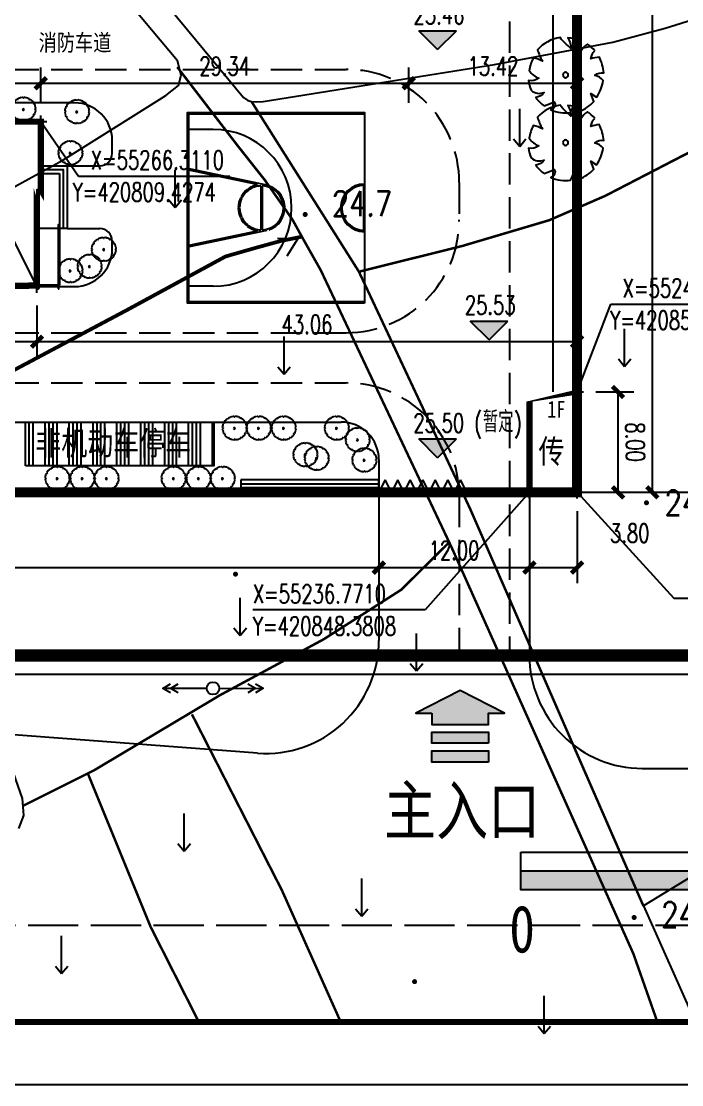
# Model space of a CAD drawing. Header units: millimetres. Extents: x 420716 to 421013, y 55190 to 55400.
# Drawn here: x 420807.9 to 420860.5, y 55189.6 to 55274.3 of the extents above; entities that cross this region are included whole.
import ezdxf
from ezdxf.enums import TextEntityAlignment as Align

# ---------------------------------------------------------------- set-up
doc = ezdxf.new("R2010")
doc.units = ezdxf.units.MM
for name, pattern in [('CENTER2', [1.125, 0.75, -0.125, 0.125, -0.125]), ('DASH', [0.35, 0.25, -0.1]), ('X3', [5, 4, -1]), ('X5', [3, 2, -1])]:
    doc.linetypes.add(name, pattern=pattern)
for name, color, linetype in [('0 - 填充', 251, 'Continuous'), ('0 - 建筑控制线', 40, 'Continuous'), ('0 - 新建建筑', 7, 'Continuous'), ('0 - 消防车道', 40, 'Continuous'), ('0 - 绿化2', 74, 'Continuous'), ('DIM_COOR', 171, 'Continuous'), ('DIM_ELEV', 171, 'Continuous'), ('LV', 3, 'Continuous'), ('PKNG-TSRP', 83, 'Continuous'), ('PUB_DIM', 171, 'Continuous'), ('PUB_TEXT', 7, 'Continuous'), ('STAIR', 3, 'Continuous'), ('TK', 4, 'Continuous'), ('TREE', 74, 'Continuous'), ('体育设施', 7, 'Continuous'), ('围墙线', 32, 'Continuous'), ('地形图', 252, 'Continuous'), ('建设布局', 7, 'Continuous'), ('规划110kV线路', 255, 'Continuous'), ('道路网', 7, 'Continuous')]:
    doc.layers.add(name, color=color, linetype=linetype)
doc.layers.add('0 - 已设计道路中心线', color=1, linetype='CENTER2', lineweight=50)
doc.layers.add('0 - 已设计道路边线', color=140, linetype='Continuous', lineweight=50)
doc.styles.add('_TCH_DIM', font='SIMPLEX', dxfattribs={"bigfont": 'GBCBIG'})
doc.styles.add('_TCH_DIM_T3', font='SIMPLEX', dxfattribs={"width": 0.7058823529411765, "bigfont": 'GBCBIG'})
doc.styles.add('HT', font='simhei.ttf', dxfattribs={"width": 0.8})
doc.styles.add('HZ', font='rs.shx', dxfattribs={"width": 0.8, "bigfont": 'hztxt.shx'})
doc.styles.get("Standard").update_dxf_attribs({"font": 'txt', "bigfont": 'gbcbig.shx'})
doc.styles.add('宋体', font='', dxfattribs={"width": 0.8})
doc.styles.get('宋体').set_extended_font_data('SimSun')
doc.linetypes.add('FENCELINE2', pattern='A,6.35,-2.54,[132,ltypeshp.shx,S=2.54,R=0,X=-2.54,Y=0],-2.54,25.4', length=36.83)
doc.dimstyles.new('_TCH_ARCH_M_M&&1', dxfattribs={"dimtxt": 1.4875, "dimasz": 0.9, "dimexe": 1.25, "dimexo": 1.5, "dimgap": 0.6312500000000001, "dimtad": 1, "dimzin": 0, "dimdsep": 46, "dimtxsty": '_TCH_DIM_T3', "dimblk": 'ARCHTICK', "dimcen": 0.09, "dimclrt": 7, "dimazin": 2, "dimtfac": 1, "dimtix": 1, "dimtmove": 2, "dimatfit": 3, "dimfxl": 0, "dimtolj": 1, "dimtzin": 0, "dimarcsym": 0})

# ---------------------------------------------------------------- blocks, each defined once
blk = doc.blocks.new('cp')
blk.add_line((49359.91009915889, 21065.07527076695), (49359.9101353062, 21065.07527076695))
at = {"layer": '围墙线', "linetype": 'Continuous'}
for p, q in [((49359.91009887971, 21072.07517438055), (49358.91017137852, 21071.57518122526)), ((49358.91017137852, 21071.57518122526), (49359.91009891952, 21071.07518814983)), ((49359.91009891952, 21071.07518814983), (49358.91017141929, 21070.57519499478)), ((49358.91017141929, 21070.57519499478), (49359.91009896125, 21070.07520192007)), ((49359.91009896125, 21070.07520192007), (49358.91017145863, 21069.57520876429)), ((49358.91017145863, 21069.57520876429), (49359.91009900058, 21069.07521568887)), ((49359.91009899916, 21069.07521568935), (49358.91017149796, 21068.57522253405)), ((49359.91009900058, 21069.07521568887), (49358.91017149796, 21068.57522253405)), ((49358.91017149796, 21068.57522253405), (49359.91009903896, 21068.07522945863)), ((49358.91017149796, 21068.57522253405), (49359.91009903896, 21068.07522945839)), ((49359.91009903896, 21068.07522945863), (49358.91017153873, 21067.57523630357)), ((49358.91017153873, 21067.57523630357), (49359.91009908068, 21067.07524322886)), ((49359.91009908068, 21067.07524322886), (49358.91017157807, 21066.5752500731)), ((49358.91017157807, 21066.5752500731), (49359.91009912002, 21066.07525699767)), ((49359.91009912002, 21066.07525699767), (49358.9101716174, 21065.57526384285)), ((49358.9101716174, 21065.57526384285), (49359.91009915841, 21065.07527076719)), ((49359.91009906877, 21065.07527076695), (49358.91017154982, 21065.07527076695)), ((49358.91017154982, 21065.07527076695), (49358.91017154505, 21054.07535338312)), ((49359.26014630687, 21065.07527077991), (49359.26014630401, 21054.07535339679)), ((49359.56012456346, 21065.07527078022), (49359.56012456156, 21054.07535339639)), ((49359.91009906734, 21054.07535338431), (49359.91009906877, 21065.07527076695)), ((49358.91017154505, 21054.07535338312), (49359.91009906734, 21054.07535338431))]:
    blk.add_line(p, q, dxfattribs=at)
blk = doc.blocks.new('JTTT')
h = blk.add_hatch(color=1)
h.paths.add_polyline_path([(-2.999999999818101, -2.399999999423017), (-2.999999999628926, -3.59999999988031), (3.000000000232831, -3.599999999496504), (3.000000000225555, -2.39999999941756), (4.700000000251748, -2.399999998793646), (7.275957614183426e-12, 0), (-4.69999999965512, -2.40000000004693)])
h.paths.add_polyline_path([(3.000000000472937, -5.600000000009459), (-2.999999999476131, -5.600000000014916), (-2.999999999577994, -4.399999999928696), (3.000000000472937, -4.399999999188367)])
h.paths.add_polyline_path([(3.000000000618456, -7.60000000015134), (-2.999999999323336, -7.600000000154978), (-2.999999999417923, -6.400000000441651), (3.000000000633008, -6.399999999317515)])
blk.add_lwpolyline([(-2.999999999818101, -2.399999999423017), (-2.999999999628926, -3.59999999988031), (3.000000000232831, -3.599999999496504), (3.000000000225555, -2.39999999941756), (4.700000000251748, -2.399999998793646), (7.275957614183426e-12, 0), (-4.69999999965512, -2.40000000004693), (-2.999999999818101, -2.399999999423017)])
for points in [[(3.000000000472937, -5.600000000009459), (-2.999999999476131, -5.600000000014916), (-2.999999999577994, -4.399999999928696), (3.000000000472937, -4.399999999188367)], [(3.000000000618456, -7.60000000015134), (-2.999999999323336, -7.600000000154978), (-2.999999999417923, -6.400000000441651), (3.000000000633008, -6.399999999317515)]]:
    blk.add_lwpolyline(points, close=True)
blk = doc.blocks.new('BRANCHD', base_point=(0.5, 0.5))
for p, q in [((0.9505596254410227, 0.743297436128509), (0.9314632446002771, 0.7538736432298557)), ((0.9620405252218217, 0.6940026134366691), (0.9505596254410227, 0.743297436128509)), ((0.9742183128197739, 0.6874965599933831), (0.9620405252218217, 0.6940026134366691)), ((0.9697365129869726, 0.5872572432749065), (0.9936420849502089, 0.5940171824764761)), ((0.9697365129869726, 0.5708106159599874), (0.9697365129869726, 0.5872572432749065)), ((1.008048233500921, 0.5502635966295678), (0.9697365129869726, 0.5708106159599874)), ((0.9865236434099081, 0.6682046705638996), (0.9742183128197739, 0.6874965599933831)), ((0.9820690817241038, 0.647302361335638), (0.9865236434099081, 0.6682046705638996)), ((0.9972671223133035, 0.6196268809602271), (0.9820690817241038, 0.647302361335638)), ((0.9936420849502089, 0.5940171824764761), (0.9972671223133035, 0.6196268809602271)), ((0.9984505427080577, 0.5038736432298557), (1.008135802567131, 0.5200449615237905)), ((1.008135802567131, 0.5200449615237905), (1.008048233500921, 0.5502635966295678))]:
    blk.add_line(p, q)
blk = doc.blocks.new('M_F16')
at = {"xscale": 1016, "yscale": 1016, "zscale": 1016}
for rotation in [90, 59.99999999999999, 30, 150, 180, 120, 330.0000000000001, 210, 240, 270, 300.0000000000001]:
    blk.add_blockref('BRANCHD', (3.124359207393354, 9.368290181118937), dxfattribs=dict(at, rotation=rotation))
blk.add_blockref('BRANCHD', (3.124359207393354, 9.368290181118937), dxfattribs=at)
at = {"width": 0.8, "flags": 9}
for tag in ['YSIZE', 'XSIZE']:
    blk.add_attdef(tag, (0, 0), '', height=0.2, dxfattribs=at)
blk = doc.blocks.new('SHU1')
at = {"layer": 'LV'}
for radius in [137.0803697446858, 92.08036974468578]:
    blk.add_circle((214.3473108799662, 644.2428697632859), radius, dxfattribs=at)
at = {"layer": 'LV', "xscale": 4.5, "yscale": 4.5, "zscale": 4.5}
blk.add_blockref('M_F16', (267.2648280521389, 678.3204370527528), dxfattribs=at)
blk = doc.blocks.new('$plan$00003853')
at = {"layer": '0 - 绿化2'}
blk.add_lwpolyline([(226.702024838014, 1019.929047979131, -0.06477872806184322), (481.9213577058108, 928.49398906852, -0.140501785630193), (395.9463747896079, 691.4225548707691, 0.02269336073302618), (674.7338567727711, 782.2200865018167, -0.0794516830644617), (887.2319761298713, 533.3749336047986, 0.1678905001480243), (592.4606173204083, 467.5217577061412, 0.02731515902255442), (999.247784630541, 344.8278427665791, -0.1722772323829249), (997.7712356857082, -362.2282587137961, -0.06672290151719466), (653.8713170764386, -388.5695290773583, -0.06230469728606661), (849.4390668381529, -571.8180826352327, -0.09134196108093114), (592.4606173186912, -836.3711252322755, -0.143438838506674), (285.407118541887, -704.66477341891, 0.2132934488043415), (365.6011847962509, -985.6264894858832, -0.06819103157474234), (88.8928793608502, -1047.101288133352, -0.2787536097679434), (-132.1856398320233, -757.3473136537141, 0.2212102108208227), (-146.452026830113, -1029.117566577021, -0.081068476775556), (-463.8034184522694, -928.5655715028843, 0.03482182118262872), (-500.6498383060389, -625.6409623232976, 0.4317680255896217), (-644.1186627832649, -818.2870462613791, -0.134445018065226), (-967.3711564288533, -375.3988938903203, -0.05482891815683604), (-807.7033370712015, -177.8393661719965, 0.03532300108860412), (-1050.864620765031, -141.1465369584257, -0.1158471980240617), (-1000.585277166188, 341.9991218972136), (-767.2246181044611, 368.3403922587604), (-931.4193693945126, 456.6892589966083, -0.1207895354478838), (-611.189097863331, 836.2995427680144, -0.1929538012879852), (-377.8284389221226, 704.5931905146863, 0.2486703648576644), (-432.1389315212728, 953.0957470639842, -0.109754010164047), (15.2000396316289, 1047.029705671819, -0.04556295219914658), (76.61074023108813, 823.1289081706054, 0.1661264407836189)], format="xyb", close=True, dxfattribs=at)
blk.add_circle((13.29732688126387, -7.221936744826962), 75.6187625139059, dxfattribs=at)
blk = doc.blocks.new('A$C7F6F64A1')
h = blk.add_hatch(color=256)
h.paths.add_polyline_path([(20.95460135891335, 7.347371077165008), (0.9546013589715585, 7.347371077165008), (0.9546013589715585, 5.847371077630669), (20.95460135897156, 5.847371077165008)])
h.paths.add_polyline_path([(50.95460135902977, 8.847371076233685), (20.95460135897156, 8.847371076233685), (20.95460135897156, 7.347371077165008), (50.95460135897156, 7.347371077165008)])
h.paths.add_polyline_path([(100.9546013587969, 7.347371075302362), (50.95460135897156, 7.347371076699346), (50.95460135902977, 5.847371077165008), (100.9546013589716, 5.847371076233685)])
for p, q in [((0.9546013589715585, 5.847371077165008), (0.9546013589715585, 8.847371076233685)), ((20.95460135897156, 5.847371077165008), (20.95460135897156, 8.847371076233685)), ((50.95460135897156, 5.847371077165008), (50.95460135897156, 8.847371076233685)), ((0.9546013589715585, 7.347371076699346), (100.9546013589716, 7.347371076233685))]:
    blk.add_line(p, q)
blk.add_lwpolyline([(0.9546013589715585, 8.847371076233685), (100.9546013589716, 8.847371076233685), (100.9546013589716, 5.847371076233685), (0.9546013589715585, 5.847371077165008)], close=True)
at = {"layer": 'PUB_TEXT', "lineweight": -2, "style": 'HT', "width": 0.8}
for s, p in [('0', (0.04320895390826718, 0.8473710771650076)), ('20', (18.96304017753696, 0.8473710771650076)), ('50', (48.92928490327536, 0.8473710766993463)), ('100M', (92.88709081044836, 0.847371076233685))]:
    blk.add_text(s, height=3.755274261603376, dxfattribs=at).set_placement(p)
blk = doc.blocks.new('gc013a')
at = {"linetype": 'Continuous'}
blk.add_line((0.5, 0), (4, 0), dxfattribs=at)
at = {"linetype": 'Continuous', "flags": 128}
for points in [[(2.771799785178776, 0.35355), (3.384166348194753, 0), (2.771799785178776, -0.35355)], [(3.387748909760055, 0.35355), (4, 0), (3.387748909760055, -0.35355)]]:
    blk.add_lwpolyline(points, dxfattribs=at)
blk = doc.blocks.new('gc170')
at = {"linetype": 'Continuous'}
blk.add_circle((0, 0), 0.5, dxfattribs=at)
blk = doc.blocks.new('gc120')
for p, q in [((0, 0), (0, 3)), ((-0.5, 0.6), (0, 0)), ((0, 0), (0.5, 0.6))]:
    blk.add_line(p, q)
blk = doc.blocks.new('GC200')
at = {"linetype": 'Continuous', "const_width": 0.2, "flags": 128}
blk.add_lwpolyline([(-0.1, 0, 1), (0.1, 0, 1)], format="xyb", close=True, dxfattribs=at)
blk = doc.blocks.new('DX')
at = {"layer": '地形图', "color": 250, "linetype": 'Continuous', "flags": 128}
for points, elevation in [([(420815.9036562214, 55279.97465065258), (420825.59941273, 55268.23844302499), (420825.9411584525, 55267.99987607662), (420826.227, 55267.916), (420826.6409584093, 55267.87862468291), (420827.1636826083, 55267.9050794251), (420845.6113987744, 55270.86269521006), (420855.0357977282, 55272.64529700251), (420859.1961150317, 55273.74881454829), (420864.8758950997, 55275.53575036289)], 24.785), ([(420801.6827076417, 55258.04544223494), (420811.2025427555, 55263.24574409211), (420817.970407803, 55267.50195868948), (420819.394379392, 55268.39800384118), (420820.4023545325, 55269.18203580234), (420820.6263281513, 55270.0140429045), (420820.3382916239, 55271.16603377203), (420814.6580775345, 55277.91785366743)], 24.661225), ([(420807.6842316503, 55209.98163250683), (420808.0841991812, 55211.00564518953), (420807.9721555511, 55212.38164163748), (420807.2680906136, 55214.42961931411)], 24.073225)]:
    blk.add_lwpolyline(points, dxfattribs=dict(at, elevation=elevation))
at = {"layer": '地形图', "color": 250, "linetype": 'Continuous', "const_width": 0.2, "flags": 128}
for points in [[(420834.792, 55254.352), (420843.0460091969, 55256.40673305703), (420849.961, 55258.456), (420854.423206409, 55260.3963727635), (420862.694, 55264.677), (420883.76, 55279.404), (420894.908, 55285.766), (420896.27673572, 55286.23071887518), (420905.421, 55287.099), (420914.554, 55284.683), (420930.844, 55289.072), (420948.091, 55299.451), (420957.471, 55310.115)], [(420858.58115633, 55194.5635642339), (420856.67, 55199.997), (420842.155, 55232.436), (420831.7575428397, 55254.45549317702), (420830.4298159539, 55256.80714878469), (420829.479, 55258.529), (420827.2947288413, 55261.64896445747), (420825.1060322248, 55264.41772136035), (420820.311, 55270.662)], [(420857.463, 55203.82), (420843.66, 55235.448), (420834.792, 55254.352), (420826.227, 55267.916)]]:
    blk.add_lwpolyline(points, dxfattribs=at)
at = {"layer": '地形图', "color": 250, "linetype": 'Continuous', "flags": 128}
for points, const_width, elevation in [([(420793.3532739185, 55240.18617811652), (420797.1292287644, 55241.61029784514), (420804.5851191779, 55245.06653425788), (420816.4089197923, 55251.35490916976), (420824.1527863613, 55255.56315471411), (420826.5527645451, 55256.2512308129), (420828.5367472949, 55256.79529372122), (420830.2647361329, 55257.14734851236)], 0.3, 24.311847), ([(420807.9871748296, 55211.7736421134), (420813.6830845224, 55214.62182272059), (420823.7468942695, 55220.62214182654), (420831.9707537358, 55225.05440259065), (420838.1626284228, 55229.00659892437), (420841.9881936643, 55232.78925858184)], 0.2, 24.334218), ([(420821.4829432277, 55219.07807004049), (420828.6513876431, 55205.06229733022), (420833.3404256933, 55194.56356423389)], 0.2, 24.474715), ([(420822.0309145335, 55194.56356423391), (420818.1954807428, 55202.12596579323), (420813.2030941619, 55214.31780750091)], 0.2, 24.390218)]:
    blk.add_lwpolyline(points, dxfattribs=dict(at, const_width=const_width, elevation=elevation))
for points in [[(420828.3027403193, 55257.01528630148), (420829.9017423161, 55256.95233700247), (420829.0477852174, 55255.5993099246)], [(420911.2080596617, 55194.56356423387), (420911.3345465804, 55194.83584022139), (420911.713, 55196.076), (420911.3345465804, 55196.75967622617), (420889.0085690746, 55223.27369013225), (420888.6160383118, 55223.3779031309), (420888.3344899534, 55223.29189435384), (420880.219, 55217.674), (420857.463, 55203.82), (420861.5933971142, 55194.56356423389)]]:
    blk.add_lwpolyline(points, dxfattribs=at)
at = {"layer": '地形图', "color": 250, "linetype": 'Continuous'}
for name, p in [('gc120', (420847.6051853102, 55264.32888181187)), ('GC200', (420830.5098702507, 55258.91544421017, 24.741)), ('gc120', (420855.9737750166, 55246.80147024251)), ('GC200', (420857.7103491755, 55235.94025385394, 24.776)), ('GC200', (420824.9516, 55230.2492, 24.482)), ('GC200', (420856.7265364635, 55202.89426973172, 24.9)), ('GC200', (420839.2276, 55197.7786, 24.09))]:
    blk.add_blockref(name, p, dxfattribs=at)
at = {"layer": '地形图', "color": 250}
for name, p in [('gc120', (420820.1456621949, 55259.47902765834)), ('gc120', (420828.8200838749, 55246.18030269993)), ('gc120', (420825.3317436876, 55225.37119208129)), ('gc120', (420839.3778336678, 55222.53363745275)), ('gc170', (420823.1558775281, 55221.15012308691)), ('gc120', (420820.8692885278, 55208.18805057726)), ('gc120', (420835.0114533071, 55202.99149899399)), ('gc120', (420811.0955983513, 55198.41674066851)), ('gc120', (420849.5697499277, 55193.6369606032))]:
    blk.add_blockref(name, p, dxfattribs=at)
for rotation in [180.0905557329217, 0.1093077315659846]:
    blk.add_blockref('gc013a', (420823.1558775281, 55221.15012308691), dxfattribs=dict(at, rotation=rotation))
at = {"layer": '地形图', "color": 250, "linetype": 'Continuous', "style": 'HZ', "width": 0.8}
for s, p in [('24.7', (420835.036597264, 55259.78265022166)), ('24.8', (420861.5603491755, 55235.94025385394)), ('24.9', (420861.293064322, 55203.13030174354))]:
    blk.add_text(s, height=2, dxfattribs=at).set_placement(p, align=Align.MIDDLE)
blk = doc.blocks.new('A$C33EE2192')
at = {"color": 6}
blk.add_lwpolyline([(2100.000243517861, 14840.00003438733), (45540.00024351774, 14840.00003438348), (45540.00024350389, 9400.00003437708), (45240.00024346967, 9400.000034340119), (45240.00024351553, 1700.000034388198), (40200.0002434713, 1700.000034386743), (40200.00024347933, 2400.000034342564), (36295.0002435153, 2400.000034342564), (36295.0002435153, 1700.000034388198), (35945.0002435153, 1700.000034388198), (35945.00024351227, 2400.000034369921), (32095.0002435153, 2400.000034355311), (32095.0002435153, 1700.00003438977), (31745.0002435153, 1700.000034373414), (31745.00024351227, 2400.000034351295), (27895.0002435153, 2400.000034351295), (27895.0002435153, 1700.000034388198), (27545.0002435153, 1700.000034388198), (27545.0002435153, 2400.000034388373), (19495.00023382524, 2400.000034388373), (19495.0002435153, 1700.000034388198), (2400.0002435153, 1700.000034388257), (2400.00024351367, 7300.000034337325), (2100.00024351204, 7300.000034345241), (2100.00024351204, 14840.00003438733), (45540.00024351774, 14840.00003427673)], close=True, dxfattribs=at)
at = {"layer": 'STAIR'}
for p, q in [((45540.00024351577, 10720.00003438552), (47040.0002435153, 10720.00003438965)), ((47040.0002435153, 10720.00003438965), (47040.0002435153, 1820.000034388664)), ((45300.000243516, 6320.000034388315), (45240.00024351518, 6320.000034388315)), ((46920.0002435153, 6320.000034388664), (45360.000243516, 6320.000034388315)), ((47640.0002435153, 6320.00003438878), (46980.0002435153, 6320.000034388664)), ((18720.0002435153, 3.438912972342223e-05), (18720.0002435153, 1700.000034388722)), ((18720.0002435153, 1700.000034388722), (19320.0002435153, 1700.000034388722)), ((19320.0002435153, 1700.000034388722), (19320.0002435153, 600.0000343891297)), ((27720.0002435153, 600.0000343891297), (27720.0002435153, 1700.000034388198)), ((28320.0002435153, 2400.000034339595), (28320.0002435153, 3.438912972342223e-05)), ((45300.000243516, 1820.000034388315), (45240.000243516, 1820.000034388315)), ((46920.0002435153, 1820.000034388664), (45360.000243516, 1820.000034388315)), ((47040.0002435153, 1820.000034388664), (46980.0002435153, 1820.000034388664)), ((28320.0002435153, 3.438912972342223e-05), (18720.0002435153, 3.438912972342223e-05)), ((19320.0002435153, 600.0000343891297), (27720.0002435153, 600.0000343891297))]:
    blk.add_line(p, q, dxfattribs=at)
for points in [[(2100.000243516697, 11320.00003438552), (0.0002435153000988066, 11320.00003439146), (0.0002435153000988066, 5720.000034388839), (2400.000243515417, 5720.000034388257)], [(2100.000243515766, 11020.00003438552), (300.0002435153001, 11020.00003439058), (300.0002435153001, 6020.00003438878), (2400.000243515417, 6020.000034388257)], [(45540.0002435139, 11320.00003438552), (47640.0002435153, 11320.00003439146), (47640.0002435153, 6320.00003438878)], [(45540.00024351483, 11020.00003438552), (47340.0002435153, 11020.00003439058), (47340.0002435153, 6320.000034388722)], [(2100.000243514834, 10720.00003438552), (600.0002435153001, 10720.00003438965), (600.0002435153001, 6320.000034388664), (2400.000243515417, 6320.000034388315)], [(28020.00024351903, 2400.000034408629), (28020.0002435153, 300.0000343891297), (19020.0002435153, 300.0000343891297), (19020.0002435153, 1700.000034388722)]]:
    blk.add_lwpolyline(points, dxfattribs=at)
for points in [[(45300.000243516, 1520.000034388315), (45360.000243516, 1520.000034388315), (45360.000243516, 6620.000034388315), (45300.000243516, 6620.000034388315), (45300.000243516, 1520.000034388315)], [(46920.0002435153, 1520.000034388664), (46980.0002435153, 1520.000034388664), (46980.0002435153, 6620.000034388664), (46920.0002435153, 6620.000034388664), (46920.0002435153, 1520.000034388664)]]:
    blk.add_lwpolyline(points, close=True, dxfattribs=at)
blk = doc.blocks.new('rqwr')
at = {"layer": '0 - 消防车道', "linetype": 'DASH', "ltscale": 10}
for p, q in [((420846.7873976489, 55312.79095892275), (420846.7873976489, 55223.77096827506)), ((420771.767397649, 55270.47300415232), (420833.7873976488, 55270.47300415226)), ((420842.7873976488, 55261.47300415221), (420842.7873976488, 55258.48441074822)), ((420771.767397649, 55249.48441074823), (420833.7873976488, 55249.48441074823)), ((420771.767397649, 55245.48441074824), (420833.7873976489, 55245.48441074824)), ((420842.7873976489, 55236.48441074829), (420842.787397649, 55223.77096782704))]:
    blk.add_line(p, q, dxfattribs=at)
for centre, start, end in [((420833.7873976488, 55261.47300415226), 359.9999999997219, 89.9999999999427), ((420833.7873976488, 55258.48441074823), 269.9999999999951, 359.9999999999473), ((420833.7873976489, 55236.48441074824), 3.071906933544723e-10, 90.000000000005)]:
    blk.add_arc(centre, 9, start, end, dxfattribs=at)
at = {"layer": 'PUB_TEXT', "lineweight": -2, "style": '宋体', "width": 0.8}
blk.add_text('消防车道', height=1.329113924050633, dxfattribs=at).set_placement((420809.2589965861, 55271.94553499771))
blk = doc.blocks.new('GeYuanFrame_78437723', base_point=(18.75659878967225, 4.335168995631143))
at = {"layer": 'TK'}
blk.add_lwpolyline([(18.75659878967225, 424.3351689956311), (612.7565987896722, 424.3351689956311), (612.7565987896722, 4.335168995631143), (18.75659878967225, 4.335168995631143), (18.75659878967225, 424.3351689956311)], dxfattribs=at)
at = {"layer": 'TK', "const_width": 1}
blk.add_lwpolyline([(602.7565987896722, 414.3351689956311), (43.75659878967225, 414.3351689956311), (43.75659878967225, 14.33516899563114), (602.7565987896722, 14.33516899563114)], close=True, dxfattribs=at)
blk = doc.blocks.new('A$C33FC64F1')
at = {"layer": '体育设施'}
for p, q in [((0.1000086287385784, 0.1000105481070932), (0.1000086287385784, 15.10001054810709)), ((0.1000086287385784, 15.10001054810709), (14.10000862873858, 15.10001054810709)), ((2.05000862875022, 13.85001054810709), (0.1000086287385784, 13.85001054810709)), ((5.562620082229842, 9.46981507496821), (0.1000086287385784, 10.60001054810709)), ((6.33279896597378, 9.398674642376136), (0.1202691891230643, 10.69793659005518)), ((5.850008628738578, 9.349296116561163), (5.850008628738578, 5.850724979653023)), ((5.950008628715295, 9.349296116561163), (5.950008628715295, 5.850724979653023)), ((14.05000862875022, 5.800010548104183), (14.05000862875022, 9.397562515354366)), ((4.791325158206746, 9.08099703087646), (4.85103193850955, 9.000777446410211)), ((4.831351819913834, 9.110961449005117), (4.892171219864395, 9.03066206308722)), ((4.05000862875022, 7.629660185913963), (4.150261718546972, 7.629772104141011)), ((4.245686347479932, 8.428091335081263), (4.335825688031036, 8.384760016357177)), ((4.268066909280606, 8.472802748088725), (4.357034259766806, 8.425680032036325)), ((4.05000862875022, 7.579660185911052), (4.150123892060947, 7.579925521284167)), ((4.22214892343618, 6.819122073808103), (4.311596234329045, 6.865540626873553)), ((4.244463327282574, 6.774377606197959), (4.333364489546511, 6.820186118420679)), ((4.745511136425193, 6.153588915141881), (4.80674455629196, 6.233528324351937)), ((4.785417777253315, 6.12346483807778), (4.845665931410622, 6.203278119697643)), ((5.562620082229842, 5.730206021245976), (0.1000086287385784, 4.600010548107093)), ((6.33279896597378, 5.80134645383805), (0.1202691891230643, 4.502084506159008)), ((2.05000862875022, 1.350010548107093), (0.1000086287385784, 1.350010548107093)), ((14.10000862873858, 0.1000105480998172), (0.1000086287385784, 0.1000105481070932))]:
    blk.add_line(p, q, dxfattribs=at)
blk.add_lwpolyline([(14.10000862873858, 1.054810854839161e-05), (8.628761861473322e-06, 1.054810854839161e-05), (8.628761861473322e-06, 15.20001054810564), (14.10000862873858, 15.20001054810564), (14.10000862873858, 1.054810854839161e-05)], close=True, dxfattribs=at)
for centre, radius, start, end in [((2.05000862875022, 7.600010548107093), 6.25, 270, 90), ((5.900008628726937, 7.600010548107093), 1.85, 100.2284225765257, 125.2702228374144), ((5.900008628726937, 7.600010548107093), 1.75, 91.59175554966973, 125.1631797457002), ((5.900008628726937, 7.600010548107093), 1.75, 271.5917555496697, 88.40824445033029), ((5.901674417138565, 7.601021398710145), 1.848713384205649, 288.3313949359625, 79.94983857606768), ((14.10000862873858, 7.600010548107093), 1.9, 90, 270), ((14.10000862873858, 7.600010548107093), 1.8, 90, 270), ((5.900008628726937, 7.600010548107093), 1.85, 126.8189481969479, 151.8607500139823), ((5.900008628726937, 7.600010548107093), 1.75, 126.828030718525, 151.8480739314366), ((5.900008628726937, 7.600010548107093), 1.85, 153.4094743239006, 179.0816908783314), ((5.900008628726937, 7.600010548107093), 1.75, 153.3571113772924, 179.025546354121), ((5.900008628726937, 7.600010548107093), 1.85, 180.630277328818, 204.9570554768553), ((5.900008628726937, 7.600010548107093), 1.75, 180.6576073114959, 204.8154650450253), ((5.900008628726937, 7.600010548107093), 1.75, 206.4626266335884, 231.3381896063653), ((5.900008628726937, 7.600010548107093), 1.85, 206.5057789582997, 231.4034435181214), ((5.900008628726937, 7.600010548107093), 1.85, 232.9521677180145, 259.7715774234743), ((5.900008628726937, 7.600010548107093), 1.75, 232.9752640629676, 268.4082444503302)]:
    blk.add_arc(centre, radius, start, end, dxfattribs=at)
blk = doc.blocks.new('_ArchTick')
at = {"color": 0, "linetype": 'ByBlock', "const_width": 0.4}
blk.add_lwpolyline([(-0.5, -0.5), (0.5, 0.5)], dxfattribs=at)
blk = doc.blocks.new('*D57')
at = {"layer": 'Defpoints', "color": 0, "lineweight": -2}
for p in [(420852.1833975583, 55378.77102331514), (420858.1833975568, 55378.7709144437), (420852.1808209345, 55236.77102331485)]:
    blk.add_point(p, dxfattribs=at)
at = {"layer": 'PUB_DIM', "color": 0, "lineweight": -2}
for p, q in [((420853.683397558, 55378.77099609728), (420859.4333975566, 55378.77089176216)), ((420858.180820933, 55236.77091444341), (420858.1833975568, 55378.7709144437)), ((420853.6808209342, 55236.77099609699), (420859.4308209328, 55236.77089176187))]:
    blk.add_line(p, q, dxfattribs=at)
at = {"layer": 'PUB_DIM', "color": 0, "lineweight": -2, "xscale": 0.9, "yscale": 0.9, "zscale": 0.9}
for p, rotation in [((420858.1833975568, 55378.7709144437), 89.99896035443862), ((420858.180820933, 55236.77091444341), 269.9989603544386)]:
    blk.add_blockref('_ArchTick', p, dxfattribs=dict(at, rotation=rotation))
at = {"layer": 'PUB_DIM', "color": 7, "insert": (420856.8071092451, 55307.77093939325), "char_height": 1.4875, "attachment_point": 5, "rotation": 89.99896035443864, "style": '_TCH_DIM_T3'}
blk.add_mtext('\\A1;142.00', dxfattribs=at)
blk = doc.blocks.new('*D59')
at = {"layer": 'Defpoints', "color": 0, "lineweight": -2}
for p in [(420758.2873975582, 55236.77095836271), (420836.3808124139, 55236.77096710948), (420836.3808124139, 55230.77096273609)]:
    blk.add_point(p, dxfattribs=at)
at = {"layer": 'PUB_DIM', "color": 0, "lineweight": -2}
for p, q in [((420758.2873975582, 55235.27095836271), (420758.2873975582, 55229.52096273609)), ((420836.3808124139, 55235.27096710948), (420836.3808124139, 55229.52096273609)), ((420758.2873975582, 55230.77096273609), (420836.3808124139, 55230.77096273609))]:
    blk.add_line(p, q, dxfattribs=at)
at = {"layer": 'PUB_DIM', "color": 0, "lineweight": -2, "xscale": 0.9, "yscale": 0.9, "zscale": 0.9, "rotation": 180}
blk.add_blockref('_ArchTick', (420758.2873975582, 55230.77096273609), dxfattribs=at)
at = {"layer": 'PUB_DIM', "color": 0, "lineweight": -2, "xscale": 0.9, "yscale": 0.9, "zscale": 0.9}
blk.add_blockref('_ArchTick', (420836.3808124139, 55230.77096273609), dxfattribs=at)
at = {"layer": 'PUB_DIM', "color": 7, "insert": (420797.334104986, 55232.14596273609), "char_height": 1.4875, "attachment_point": 5, "style": '_TCH_DIM_T3'}
blk.add_mtext('\\A1;78.09', dxfattribs=at)
blk = doc.blocks.new('*D60')
at = {"layer": 'Defpoints', "color": 0, "lineweight": -2}
for p in [(420836.3808124139, 55236.77096710948), (420848.3808121326, 55236.77096845353), (420848.3808121326, 55230.7709677815)]:
    blk.add_point(p, dxfattribs=at)
at = {"layer": 'PUB_DIM', "color": 0, "lineweight": -2}
for p, q in [((420836.3808124139, 55235.27096710948), (420836.3808124139, 55229.5209677815)), ((420848.3808121326, 55235.27096845353), (420848.3808121326, 55229.5209677815)), ((420836.3808124139, 55230.7709677815), (420848.3808121326, 55230.7709677815))]:
    blk.add_line(p, q, dxfattribs=at)
at = {"layer": 'PUB_DIM', "color": 0, "lineweight": -2, "xscale": 0.9, "yscale": 0.9, "zscale": 0.9, "rotation": 180}
blk.add_blockref('_ArchTick', (420836.3808124139, 55230.7709677815), dxfattribs=at)
at = {"layer": 'PUB_DIM', "color": 0, "lineweight": -2, "xscale": 0.9, "yscale": 0.9, "zscale": 0.9}
blk.add_blockref('_ArchTick', (420848.3808121326, 55230.7709677815), dxfattribs=at)
at = {"layer": 'PUB_DIM', "color": 7, "insert": (420842.3808122732, 55232.1459677815), "char_height": 1.4875, "attachment_point": 5, "style": '_TCH_DIM_T3'}
blk.add_mtext('\\A1;12.00', dxfattribs=at)
blk = doc.blocks.new('*D61')
at = {"layer": 'Defpoints', "color": 0, "lineweight": -2}
for p in [(420848.3808121326, 55236.77096845353), (420852.1808209345, 55236.77096887914), (420852.1808209345, 55230.77096866634)]:
    blk.add_point(p, dxfattribs=at)
at = {"layer": 'PUB_DIM', "color": 0, "lineweight": -2}
for p, q in [((420848.3808121326, 55235.27096845353), (420848.3808121326, 55229.52096866634)), ((420852.1808209345, 55235.27096887914), (420852.1808209345, 55229.52096866634)), ((420848.3808121326, 55230.77096866634), (420852.1808209345, 55230.77096866634))]:
    blk.add_line(p, q, dxfattribs=at)
at = {"layer": 'PUB_DIM', "color": 0, "lineweight": -2, "xscale": 0.9, "yscale": 0.9, "zscale": 0.9, "rotation": 180}
blk.add_blockref('_ArchTick', (420848.3808121326, 55230.77096866634), dxfattribs=at)
at = {"layer": 'PUB_DIM', "color": 0, "lineweight": -2, "xscale": 0.9, "yscale": 0.9, "zscale": 0.9}
blk.add_blockref('_ArchTick', (420852.1808209345, 55230.77096866634), dxfattribs=at)
at = {"layer": 'PUB_DIM', "color": 7, "insert": (420856.3808212985, 55233.52096934956), "char_height": 1.4875, "attachment_point": 5, "style": '_TCH_DIM_T3'}
blk.add_mtext('\\A1;3.80', dxfattribs=at)
blk = doc.blocks.new('*D73')
at = {"layer": 'Defpoints', "color": 0, "lineweight": -2}
for p in [(420809.127397649, 55253.17095892291), (420852.1834267895, 55253.17095892291), (420852.1834267895, 55248.78098621266)]:
    blk.add_point(p, dxfattribs=at)
at = {"layer": 'PUB_DIM', "color": 0, "lineweight": -2}
for p, q in [((420809.127397649, 55251.67095892291), (420809.127397649, 55247.53098621266)), ((420852.1834267895, 55251.67095892291), (420852.1834267895, 55247.53098621266)), ((420809.127397649, 55248.78098621266), (420852.1834267895, 55248.78098621266))]:
    blk.add_line(p, q, dxfattribs=at)
at = {"layer": 'PUB_DIM', "color": 0, "lineweight": -2, "xscale": 0.9, "yscale": 0.9, "zscale": 0.9, "rotation": 180}
blk.add_blockref('_ArchTick', (420809.127397649, 55248.78098621266), dxfattribs=at)
at = {"layer": 'PUB_DIM', "color": 0, "lineweight": -2, "xscale": 0.9, "yscale": 0.9, "zscale": 0.9}
blk.add_blockref('_ArchTick', (420852.1834267895, 55248.78098621266), dxfattribs=at)
at = {"layer": 'PUB_DIM', "color": 7, "lineweight": -2, "insert": (420830.6554122193, 55250.15598621266), "char_height": 1.4875, "attachment_point": 5, "style": '_TCH_DIM_T3'}
blk.add_mtext('\\A1;43.06', dxfattribs=at)
blk = doc.blocks.new('*D74')
at = {"layer": 'Defpoints', "color": 0, "lineweight": -2}
for p in [(420766.287397649, 55253.17095892291), (420809.127397649, 55253.17095892291), (420809.127397649, 55248.78098621266)]:
    blk.add_point(p, dxfattribs=at)
at = {"layer": 'PUB_DIM', "color": 0, "lineweight": -2}
for p, q in [((420766.287397649, 55251.67095892291), (420766.287397649, 55247.53098621266)), ((420809.127397649, 55251.67095892291), (420809.127397649, 55247.53098621266)), ((420766.287397649, 55248.78098621266), (420809.127397649, 55248.78098621266))]:
    blk.add_line(p, q, dxfattribs=at)
at = {"layer": 'PUB_DIM', "color": 0, "lineweight": -2, "xscale": 0.9, "yscale": 0.9, "zscale": 0.9, "rotation": 180}
blk.add_blockref('_ArchTick', (420766.287397649, 55248.78098621266), dxfattribs=at)
at = {"layer": 'PUB_DIM', "color": 0, "lineweight": -2, "xscale": 0.9, "yscale": 0.9, "zscale": 0.9}
blk.add_blockref('_ArchTick', (420809.127397649, 55248.78098621266), dxfattribs=at)
at = {"layer": 'PUB_DIM', "color": 7, "lineweight": -2, "insert": (420787.7073976491, 55250.15598621266), "char_height": 1.4875, "attachment_point": 5, "style": '_TCH_DIM_T3'}
blk.add_mtext('\\A1;42.84', dxfattribs=at)
blk = doc.blocks.new('*D79')
at = {"layer": 'Defpoints', "color": 0, "lineweight": -2}
for p in [(420852.1833975612, 55244.77095836261), (420855.4473050415, 55244.77242120324), (420852.1869830518, 55236.77096887983)]:
    blk.add_point(p, dxfattribs=at)
at = {"layer": 'PUB_DIM', "color": 0, "lineweight": -2}
for p, q in [((420853.6833974106, 55244.77163064291), (420856.6973049159, 55244.77298143683)), ((420855.4508905321, 55236.77243172046), (420855.4473050415, 55244.77242120324)), ((420853.6869829011, 55236.77164116014), (420856.7008904066, 55236.77299195405))]:
    blk.add_line(p, q, dxfattribs=at)
at = {"layer": 'PUB_DIM', "color": 0, "lineweight": -2, "xscale": 0.9, "yscale": 0.9, "zscale": 0.9}
for p, rotation in [((420855.4473050415, 55244.77242120324), 90.0256792171194), ((420855.4508905321, 55236.77243172046), 270.0256792171194)]:
    blk.add_blockref('_ArchTick', p, dxfattribs=dict(at, rotation=rotation))
at = {"layer": 'PUB_DIM', "color": 7, "lineweight": -2, "insert": (420856.8240976487, 55240.77304271883), "char_height": 1.4875, "attachment_point": 5, "rotation": 270.02567921711943, "style": '_TCH_DIM_T3'}
blk.add_mtext('\\A1;8.00', dxfattribs=at)
blk = doc.blocks.new('*D80')
at = {"layer": 'Defpoints', "color": 0, "lineweight": -2}
for p in [(420852.1833975582, 55269.36712305711), (420838.767397649, 55266.31095892268), (420852.1833975582, 55266.31095892268)]:
    blk.add_point(p, dxfattribs=at)
at = {"layer": 'PUB_DIM', "color": 0, "lineweight": -2}
for p, q in [((420838.767397649, 55267.81095892268), (420838.767397649, 55270.61712305711)), ((420852.1833975582, 55267.81095892268), (420852.1833975582, 55270.61712305711)), ((420838.767397649, 55269.36712305711), (420852.1833975582, 55269.36712305711))]:
    blk.add_line(p, q, dxfattribs=at)
at = {"layer": 'PUB_DIM', "color": 0, "lineweight": -2, "xscale": 0.9, "yscale": 0.9, "zscale": 0.9, "rotation": 180}
blk.add_blockref('_ArchTick', (420838.767397649, 55269.36712305711), dxfattribs=at)
at = {"layer": 'PUB_DIM', "color": 0, "lineweight": -2, "xscale": 0.9, "yscale": 0.9, "zscale": 0.9}
blk.add_blockref('_ArchTick', (420852.1833975582, 55269.36712305711), dxfattribs=at)
at = {"layer": 'PUB_DIM', "color": 7, "lineweight": -2, "insert": (420845.4753976036, 55270.74212305711), "char_height": 1.4875, "attachment_point": 5, "style": '_TCH_DIM_T3'}
blk.add_mtext('\\A1;13.42', dxfattribs=at)
blk = doc.blocks.new('*D81')
at = {"layer": 'Defpoints', "color": 0, "lineweight": -2}
for p in [(420838.767397649, 55269.36712305711), (420809.427397649, 55266.31095892268), (420838.767397649, 55266.31095892268)]:
    blk.add_point(p, dxfattribs=at)
at = {"layer": 'PUB_DIM', "color": 0, "lineweight": -2}
for p, q in [((420809.427397649, 55267.81095892268), (420809.427397649, 55270.61712305711)), ((420838.767397649, 55267.81095892268), (420838.767397649, 55270.61712305711)), ((420809.427397649, 55269.36712305711), (420838.767397649, 55269.36712305711))]:
    blk.add_line(p, q, dxfattribs=at)
at = {"layer": 'PUB_DIM', "color": 0, "lineweight": -2, "xscale": 0.9, "yscale": 0.9, "zscale": 0.9, "rotation": 180}
blk.add_blockref('_ArchTick', (420809.427397649, 55269.36712305711), dxfattribs=at)
at = {"layer": 'PUB_DIM', "color": 0, "lineweight": -2, "xscale": 0.9, "yscale": 0.9, "zscale": 0.9}
blk.add_blockref('_ArchTick', (420838.767397649, 55269.36712305711), dxfattribs=at)
at = {"layer": 'PUB_DIM', "color": 7, "lineweight": -2, "insert": (420824.097397649, 55270.74212305711), "char_height": 1.4875, "attachment_point": 5, "style": '_TCH_DIM_T3'}
blk.add_mtext('\\A1;29.34', dxfattribs=at)
blk = doc.blocks.new('*D82')
at = {"layer": 'Defpoints', "color": 0, "lineweight": -2}
for p in [(420809.427397649, 55269.36712305711), (420765.987397649, 55266.31095892268), (420809.427397649, 55266.31095892268)]:
    blk.add_point(p, dxfattribs=at)
at = {"layer": 'PUB_DIM', "color": 0, "lineweight": -2}
for p, q in [((420765.987397649, 55267.81095892268), (420765.987397649, 55270.61712305711)), ((420809.427397649, 55267.81095892268), (420809.427397649, 55270.61712305711)), ((420765.987397649, 55269.36712305711), (420809.427397649, 55269.36712305711))]:
    blk.add_line(p, q, dxfattribs=at)
at = {"layer": 'PUB_DIM', "color": 0, "lineweight": -2, "xscale": 0.9, "yscale": 0.9, "zscale": 0.9, "rotation": 180}
blk.add_blockref('_ArchTick', (420765.987397649, 55269.36712305711), dxfattribs=at)
at = {"layer": 'PUB_DIM', "color": 0, "lineweight": -2, "xscale": 0.9, "yscale": 0.9, "zscale": 0.9}
blk.add_blockref('_ArchTick', (420809.427397649, 55269.36712305711), dxfattribs=at)
at = {"layer": 'PUB_DIM', "color": 7, "lineweight": -2, "insert": (420787.7073976491, 55270.74212305711), "char_height": 1.4875, "attachment_point": 5, "style": '_TCH_DIM_T3'}
blk.add_mtext('\\A1;43.44', dxfattribs=at)

msp = doc.modelspace()

# ---------------------------------------------------------------- hatches: boundary and pattern name
at = {"layer": '0 - 填充'}
h = msp.add_hatch(dxfattribs=at)
h.set_pattern_fill('ANSI34', color=256, scale=0.2, angle=45, style=0)
h.set_pattern_definition([(90, (1, 1.60000056015997), (-1.905, 3.33066907387547e-16), []), (90, (1.317500137140915, 1.917500697300885), (-1.905, 3.33066907387547e-16), []), (90, (1.635000274281831, 2.2350008344418), (-1.905, 3.33066907387547e-16), []), (90, (1.952501118529527, 2.552501678689497), (-1.905, 3.33066907387547e-16), [])])
h.paths.add_polyline_path([(420808.2209437251, 55238.87095892277), (420808.2209437251, 55242.37095892277), (420823.2209437251, 55242.37095892277), (420823.2209437251, 55238.87095892277)])
at = {"layer": 'DIM_ELEV', "lineweight": -2}
for points in [[(420841.0621494257, 55272.05595657308), (420839.5621494257, 55273.55595657308), (420842.5621494257, 55273.55595657308)], [(420845.1673976489, 55248.92249400725), (420843.6673976489, 55250.42249400725), (420846.6673976489, 55250.42249400725)], [(420841.0621494257, 55239.52657111589), (420839.5621494257, 55241.02657111589), (420842.5621494257, 55241.02657111589)]]:
    msp.add_hatch(color=256, dxfattribs=at).paths.add_polyline_path(points)

# ---------------------------------------------------------------- linework, layer by layer
at = {"color": 1, "linetype": 'X5', "const_width": 0.8, "flags": 128}
msp.add_lwpolyline([(420758.2873975582, 55378.77095836272), (420852.1833975583, 55378.77096887943), (420852.1833975582, 55236.77096887942), (420758.2873975582, 55236.77095836271), (420758.2873975582, 55378.77095836272)], dxfattribs=at)
at = {"layer": '0 - 已设计道路中心线', "linetype": 'X3', "lineweight": -3}
msp.add_line((420728.4226092517, 55202.27095501779), (420972.9226092517, 55202.27098240273), dxfattribs=at)
at = {"layer": '0 - 已设计道路边线', "color": 3, "lineweight": -2}
for p, q in [((420812.1273976456, 55267.81095892277), (420767.787397649, 55267.81095892277)), ((420815.1273976456, 55263.79095892288), (420815.1273976456, 55264.81095892279)), ((420809.4273976491, 55262.79095892288), (420814.1273976456, 55262.79095892288)), ((420811.527397649, 55257.79095892288), (420814.1273976456, 55257.79095892288)), ((420815.1273976456, 55256.1709589229), (420815.1273976456, 55256.79095892288)), ((420809.127397649, 55253.1709589229), (420812.1273976456, 55253.1709589229))]:
    msp.add_line(p, q, dxfattribs=at)
for centre, radius, start, end in [((420812.1273976456, 55264.81095892277), 3, 0, 90), ((420814.1273976456, 55263.79095892288), 1, 270, 0), ((420814.1273976456, 55256.79095892288), 1, 0, 90), ((420812.1273976456, 55256.1709589229), 3, 270, 0)]:
    msp.add_arc(centre, radius, start, end, dxfattribs=at)
at = {"layer": '0 - 建筑控制线', "color": 0, "linetype": 'FENCELINE2', "ltscale": 0.2, "const_width": 0.2}
msp.add_lwpolyline([(420852.1833476685, 55244.7709583626), (420852.1833975583, 55378.77096887943), (420758.2873853912, 55378.77096883423), (420758.2873853912, 55236.77095836259), (420825.3808952968, 55236.77093051976)], dxfattribs=at)
at = {"layer": '0 - 新建建筑', "const_width": 0.5}
msp.add_lwpolyline([(420809.427397649, 55266.31095892288), (420765.987397649, 55266.31095892288), (420765.987397649, 55258.77095892284), (420766.287397649, 55258.77095892284), (420766.2873976491, 55253.17095892288), (420783.3823976491, 55253.17095892288), (420783.3823976491, 55253.87095892288), (420804.087397649, 55253.87095892265), (420804.087397649, 55253.17095892288), (420809.127397649, 55253.17095892291), (420809.1273976481, 55260.87095892283), (420809.427397649, 55260.87095892287), (420809.4273976491, 55266.31095892277)], dxfattribs=at)
msp.add_lwpolyline([(420848.3808126798, 55244.77095836259), (420852.1808126798, 55244.7709583626), (420852.1808126798, 55236.77095836259), (420848.3808126797, 55236.77095836259)], close=True, dxfattribs=at)
at = {"layer": 'DIM_COOR', "color": 3, "lineweight": -2}
for p, q in [((420808.9273976491, 55266.31095892277), (420809.9273976491, 55266.31095892277)), ((420809.4273976491, 55265.81095892277), (420809.4273976491, 55266.81095892277)), ((420809.4273976491, 55266.31095892277), (420812.4406785673, 55261.9768301351)), ((420812.4406785673, 55261.9768301351), (420824.5128774472, 55261.9768301351)), ((420809.127397649, 55253.17095892291), (420806.9338874297, 55257.54389955974)), ((420809.127397649, 55252.67095892291), (420809.127397649, 55253.67095892291)), ((420808.627397649, 55253.17095892291), (420809.627397649, 55253.17095892291)), ((420852.1808126798, 55244.7709583626), (420854.8752224958, 55251.76947593337)), ((420854.8752224958, 55251.76947593337), (420867.1118067363, 55251.76947593337)), ((420852.1808126798, 55244.2709583626), (420852.1808126798, 55245.2709583626)), ((420851.6808126798, 55244.7709583626), (420852.6808126798, 55244.7709583626)), ((420848.3808126797, 55236.77095836259), (420840.0799943858, 55227.39617924711)), ((420847.8808126797, 55236.77095836259), (420848.8808126797, 55236.77095836259)), ((420848.3808126797, 55236.27095836259), (420848.3808126797, 55237.27095836259)), ((420851.6808209344, 55236.77096887914), (420852.6808209344, 55236.77096887914)), ((420852.1808209344, 55236.27096887914), (420852.1808209344, 55237.27096887914)), ((420852.1808209344, 55236.77096887914), (420859.8854842087, 55228.34206362324)), ((420859.8854842087, 55228.34206362324), (420873.4154842087, 55228.34206362324)), ((420840.0799943858, 55227.39617924711), (420826.3299943858, 55227.39617924711))]:
    msp.add_line(p, q, dxfattribs=at)
at = {"layer": 'DIM_ELEV', "lineweight": -2}
for p, q in [((420841.0621494257, 55272.05595657308), (420839.5621494257, 55273.55595657308)), ((420839.5621494257, 55273.55595657308), (420842.5621494257, 55273.55595657308)), ((420841.0621494257, 55272.05595657308), (420842.5621494257, 55273.55595657308)), ((420845.1673976489, 55248.92249400725), (420843.6673976489, 55250.42249400725)), ((420843.6673976489, 55250.42249400725), (420846.6673976489, 55250.42249400725)), ((420845.1673976489, 55248.92249400725), (420846.6673976489, 55250.42249400725)), ((420841.0621494257, 55239.52657111589), (420839.5621494257, 55241.02657111589)), ((420839.5621494257, 55241.02657111589), (420842.5621494257, 55241.02657111589)), ((420841.0621494257, 55239.52657111589), (420842.5621494257, 55241.02657111589))]:
    msp.add_line(p, q, dxfattribs=at)
at = {"layer": 'PKNG-TSRP'}
msp.add_lwpolyline([(420808.2209437251, 55238.87095892277), (420808.2209437251, 55242.37095892277), (420823.2209437251, 55242.37095892277), (420823.2209437251, 55238.87095892277)], close=True, dxfattribs=at)
at = {"layer": '建设布局', "color": 1, "linetype": 'Continuous', "flags": 128}
msp.add_lwpolyline([(420728.4226092517, 55236.77095501773), (420969.8486999998, 55236.77098205839), (420969.8486999999, 55394.56356423389)], dxfattribs=at)
at = {"layer": '规划110kV线路', "color": 210, "ltscale": 5, "const_width": 1, "flags": 128}
msp.add_lwpolyline([(420972.9226092517, 55223.77098240269), (420728.4226092517, 55223.77095501774)], dxfattribs=at)
at = {"layer": '道路网', "color": 4, "linetype": 'Continuous'}
for p, q in [((420850.2673976488, 55244.77095836259), (420850.2673976488, 55366.76951762112)), ((420770.787397649, 55242.37095892277), (420833.3808126802, 55242.37095892277)), ((420836.3808126802, 55239.37095892039), (420836.3808126796, 55224.95632187524)), ((420848.3808126797, 55236.77095836259), (420848.3808126797, 55223.77096946153)), ((420826.707704145, 55215.98152801168), (420802.8485477524, 55217.7709620688)), ((420857.3808136877, 55214.77096946153), (420962.8487022402, 55214.77098127436))]:
    msp.add_line(p, q, dxfattribs=at)
at = {"layer": '道路网', "color": 1, "linetype": 'Continuous'}
msp.add_line((420728.4226092517, 55236.77095501773), (420969.8486999998, 55236.77098205839), dxfattribs=at)
at = {"layer": '道路网', "color": 6, "linetype": 'Continuous'}
msp.add_line((420728.4226092517, 55222.27095501772), (420962.8487014002, 55222.27098127433), dxfattribs=at)
at = {"layer": '道路网', "color": 4, "linetype": 'Continuous'}
for centre, radius, start, end in [((420833.3808126802, 55239.37095892276), 3.000000000007276, 359.9999999546989, 90), ((420827.3808126796, 55224.95632187566), 9, 265.7108530525726, 359.9999999973135), ((420857.3808126797, 55223.77096946153), 9, 180, 270.0000064173545)]:
    msp.add_arc(centre, radius, start, end, dxfattribs=at)

# ---------------------------------------------------------------- block references
at = {"lineweight": -2}
msp.add_blockref('A$C33FC64F1', (420821.1273890202, 55251.84094837467), dxfattribs=at)
at = {"rotation": 270.0000000248136}
msp.add_blockref('cp', (399771.3055205357, 104596.681056721), dxfattribs=at)
at = {"xscale": 0.75, "yscale": 0.75, "zscale": 0.75}
msp.add_blockref('JTTT', (420842.8609156188, 55220.9709678642), dxfattribs=at)
msp.add_blockref('A$C7F6F64A1', (420846.7342648674, 55199.25611745624))
at = {"layer": '0 - 绿化2', "xscale": 0.002879999999999999, "yscale": -0.00288, "zscale": 0.002879999999999999, "rotation": 118.0922593969319}
for p in [(420851.29905456, 55270.00158917269), (420851.29905456, 55264.61202155962)]:
    msp.add_blockref('$plan$00003853', p, dxfattribs=at)
at = {"layer": 'Defpoints', "lineweight": -2}
msp.add_blockref('rqwr', (0, 0), dxfattribs=at)
at = {"layer": 'Defpoints', "lineweight": -2, "xscale": 0.001, "yscale": 0.001, "zscale": 0.001}
msp.add_blockref('A$C33EE2192', (420763.8873974055, 55251.47095888849), dxfattribs=at)
at = {"layer": 'TK', "lineweight": -2, "xscale": 0.5, "yscale": 0.5, "zscale": 0.5}
msp.add_blockref('GeYuanFrame_78437723', (420715.9226092517, 55189.56356423389), dxfattribs=at)
at = {"layer": 'TREE', "extrusion": (0, 0, -1), "xscale": 0.0004110838609215419, "yscale": 0.0004110838609215419, "zscale": -0.0004110837350400002, "rotation": 80.51106326247083}
for p in [(-420807.7848012475, 55267.1420731176), (-420812.0535203543, 55266.94888504872), (-420811.5273892956, 55263.66276268598), (-420814.185289302, 55255.97663672751), (-420813.0525560271, 55254.62414621666), (-420811.526513336, 55254.27756830698), (-420824.6145858191, 55241.72959689097), (-420826.5387096531, 55241.72959689097), (-420828.5272285303, 55241.72959689097), (-420832.7564789795, 55241.72959689097), (-420834.419140823, 55240.81090111917), (-420830.2549104553, 55239.613035839), (-420831.1550718197, 55239.32517794461), (-420834.9528751993, 55239.18833955342), (-420810.4859527362, 55237.72074174653), (-420812.4747461244, 55237.72074174653), (-420814.4060664791, 55237.72074174653), (-420819.7479295947, 55237.72074174653), (-420821.7367229828, 55237.72074174653), (-420823.6680433375, 55237.72074174653)]:
    msp.add_blockref('SHU1', p, dxfattribs=at)
at = {"layer": '地形图', "lineweight": -2}
msp.add_blockref('DX', (0, 0), dxfattribs=at)

# ---------------------------------------------------------------- texts
at = {"layer": 'PUB_TEXT', "lineweight": -2}
for s, height, style, width, p in [('25.46', 1.4875, '_TCH_DIM', 0.7058823529411765, (420839.1483994257, 55274.08095657308)), ('X=55266.3110', 1.4875, '_TCH_DIM', 0.7058823529411765, (420813.4128774472, 55262.51018687667)), ('Y=420809.4274', 1.4875, '_TCH_DIM', 0.7058823529411765, (420811.9628774472, 55259.95597339352)), ('X=55244.7710', 1.4875, '_TCH_DIM', 0.7058823529411765, (420855.8118067363, 55252.30283267494)), ('25.53', 1.4875, '_TCH_DIM', 0.7058823529411765, (420843.2323976489, 55250.94749400725)), ('Y=420852.1808', 1.4875, '_TCH_DIM', 0.7058823529411765, (420854.8118067363, 55249.74861919179)), ('(', 1.4875, '_TCH_DIM', 0.7058823529411765, (420843.9771494257, 55241.55157111589)), (')', 1.4875, '_TCH_DIM', 0.7058823529411765, (420847.1345962342, 55241.55157111589)), ('1F', 1.329113924050633, '宋体', 0.8, (420849.8043478535, 55242.72862411127, -0.8791558016582981)), ('25.50', 1.4875, '_TCH_DIM', 0.7058823529411765, (420839.1271494257, 55241.55157111589)), ('非机动车停车', 1.89873417721519, '宋体', 0.8, (420808.9904907504, 55239.74414843012)), ('传', 1.89873417721519, '宋体', 0.8, (420849.1037311506, 55239.08554431079)), ('X=55236.7710', 1.4875, '_TCH_DIM', 0.7058823529411765, (420826.3299943858, 55227.92953598868)), ('Y=420848.3808', 1.4875, '_TCH_DIM', 0.7058823529411765, (420826.3299943858, 55225.37532250553)), ('主入口', 3.79746835443038, '宋体', 0.8, (420836.8018430516, 55209.51026532361))]:
    msp.add_text(s, height=height, dxfattribs=dict(at, style=style, width=width)).set_placement(p)
at = {"layer": 'PUB_TEXT', "lineweight": -2, "style": '_TCH_DIM'}
msp.add_text('暂定', height=1.687943262411348, dxfattribs=at).set_placement((420844.6771494257, 55241.55157111589))

# ---------------------------------------------------------------- dimensions: what is measured, and where the dimension line sits
at = {"layer": 'PUB_DIM'}
for p1, p2, distance, picture, middle in [((420852.1808209345, 55236.77102331485), (420852.1833975583, 55378.77102331514), -5.999999999474351, '*D57', (420856.8071092451, 55307.77093939325)), ((420758.2873975582, 55236.77095836271), (420836.3808124139, 55236.77096710948), -6.00000437338891, '*D59', (420797.334104986, 55232.14596273609)), ((420836.3808124139, 55236.77096710948), (420848.3808121326, 55236.77096845353), -6.000000672029235, '*D60', (420842.3808122732, 55232.1459677815))]:
    dim = msp.add_aligned_dim(p1=p1, p2=p2, distance=distance, dimstyle='_TCH_ARCH_M_M&&1', dxfattribs=at)
    dim.commit()
    dim.dimension.update_dxf_attribs({"geometry": picture, "text_midpoint": middle})
at = {"layer": 'PUB_DIM', "lineweight": -2}
for p1, p2, distance, picture, middle in [((420765.987397649, 55266.31095892268), (420809.427397649, 55266.31095892268), 3.0561641344320374, '*D82', (420787.7073976491, 55270.74212305711)), ((420809.427397649, 55266.31095892268), (420838.767397649, 55266.31095892268), 3.056164134432038, '*D81', (420824.097397649, 55270.74212305711)), ((420838.767397649, 55266.31095892268), (420852.1833975582, 55266.31095892268), 3.056164134432038, '*D80', (420845.4753976036, 55270.74212305711)), ((420766.287397649, 55253.17095892291), (420809.127397649, 55253.17095892291), -4.389972710247093, '*D74', (420787.7073976491, 55250.15598621266)), ((420809.127397649, 55253.17095892291), (420852.1834267895, 55253.17095892291), -4.389972710247093, '*D73', (420830.6554122193, 55250.15598621266)), ((420852.1869830518, 55236.77096887982), (420852.1833975611, 55244.7709583626), -3.263907808215855, '*D79', (420856.8240976487, 55240.77304271883))]:
    dim = msp.add_aligned_dim(p1=p1, p2=p2, distance=distance, dimstyle='_TCH_ARCH_M_M&&1', dxfattribs=at)
    dim.commit()
    dim.dimension.update_dxf_attribs({"geometry": picture, "text_midpoint": middle})
at = {"layer": 'PUB_DIM'}
dim = msp.add_linear_dim(base=(420852.1808209345, 55230.77096866634), p1=(420848.3808121326, 55236.77096845353), p2=(420852.1808209345, 55236.77096887914), angle=6.4172201068226655e-06, dimstyle='_TCH_ARCH_M_M&&1', dxfattribs=at)
dim.commit()
dim.dimension.update_dxf_attribs({"geometry": '*D61', "text_midpoint": (420856.3808212985, 55233.52096934956), "dimtype": 161})

doc.saveas('drawing.dxf')
